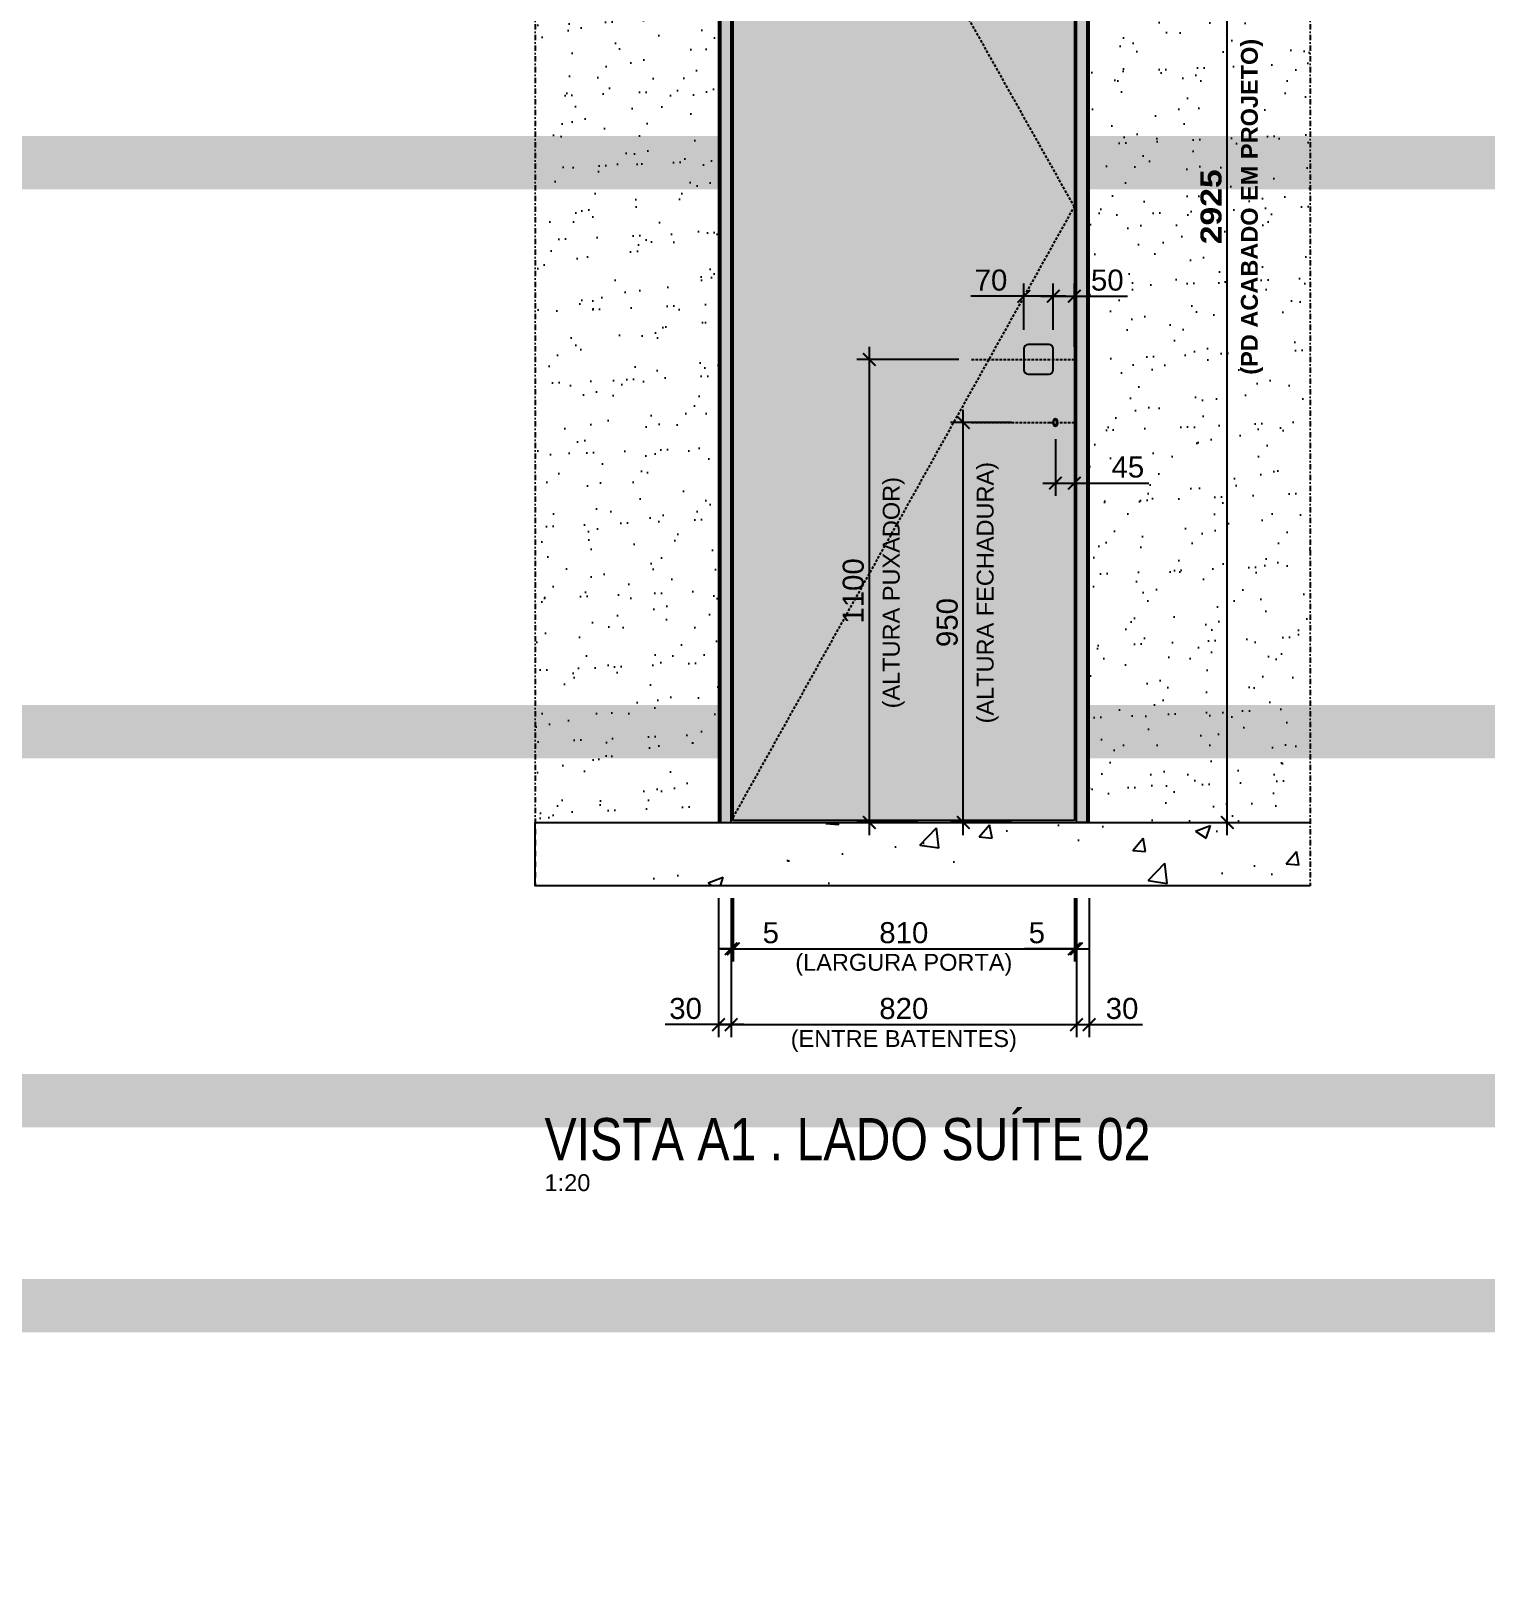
# Model space of a CAD drawing. Header units: millimetres. Extents: x -63251 to 507826, y 5339 to 217512.
# Drawn here: x 71184 to 74639, y 104444 to 108126 of the extents above; entities that cross this region are included whole.
import ezdxf
from ezdxf import colors
from ezdxf.entities.mleader import LeaderData, LeaderLine
from ezdxf.math import Vec2, Vec3

# ---------------------------------------------------------------- set-up
doc = ezdxf.new("R2010")
doc.units = ezdxf.units.MM
doc.header["$PDMODE"] = 3
doc.linetypes.add('TRAÇO 1-1', pattern=[9.525, 6.35, -3.175])
doc.linetypes.add('TRAÇO E PONTO 1-1', pattern=[25.4, 12.7, -6.35, 0, -6.35])
for name, color, linetype in [('COTAS', 9, 'Continuous'), ('FERRAGEM', 3, 'Continuous'), ('HACHURA', 21, 'Continuous'), ('LAYOUT', 4, 'Continuous'), ('MARCENARIA', 4, 'Continuous'), ('MARCENARIA . M', 4, 'Continuous'), ('PAREDE', 94, 'Continuous'), ('PROJEÇÃO', 8, 'Continuous'), ('TEXTO', 105, 'Continuous'), ('TEXTO TRAÇO PONTO', 105, 'TRAÇO E PONTO 1-1')]:
    doc.layers.add(name, color=color, linetype=linetype)
doc.styles.add('1-1', font='arial.ttf', dxfattribs={"height": 0.2})
doc.styles.add('MEDIDA OFICIAL', font='ariblk.ttf')
doc.styles.add('PADRÃO', font='arial.ttf')
doc.styles.add('TITULO', font='swissck.ttf')
doc.dimstyles.new('1-20', dxfattribs={"dimscale": 20, "dimtxt": 2.5, "dimasz": 1.5, "dimexe": 1.5, "dimexo": 1.5, "dimtad": 1, "dimtxsty": 'PADRÃO', "dimblk": 'ARCHTICK', "dimcen": 2.5, "dimdle": 1.5, "dimclrd": 9, "dimclre": 9, "dimclrt": 6, "dimadec": 0, "dimazin": 0, "dimtfac": 1, "dimtmove": 0, "dimatfit": 3, "dimfxl": 1.25, "dimlwd": -1, "dimlwe": -1, "dimarcsym": 0})
doc.dimstyles.new('Med. Ofic.1-20', dxfattribs={"dimscale": 20, "dimtxt": 2.5, "dimasz": 1.5, "dimexe": 1.5, "dimexo": 1.5, "dimtad": 1, "dimtxsty": 'MEDIDA OFICIAL', "dimblk": 'ARCHTICK', "dimcen": 2.5, "dimdle": 1.5, "dimclrd": 9, "dimclre": 9, "dimclrt": 10, "dimadec": 0, "dimazin": 0, "dimtfac": 1, "dimtmove": 0, "dimatfit": 3, "dimfxl": 1.25, "dimlwd": -1, "dimlwe": -1, "dimarcsym": 0})

# ---------------------------------------------------------------- blocks, each defined once
blk = doc.blocks.new('_ArchTick')
at = {"color": 0, "linetype": 'ByBlock', "const_width": 0.15}
blk.add_lwpolyline([(-0.5, -0.5), (0.5, 0.5)], dxfattribs=at)
blk = doc.blocks.new('*D1174')
at = {"layer": 'Defpoints', "color": 0, "transparency": 16777216}
for p in [(73175, 107345.7), (73417.4, 107345.7), (73319.8, 106245.7)]:
    blk.add_point(p, dxfattribs=at)
at = {"layer": 'PAREDE', "color": 9, "transparency": 16777216}
for p, q in [((73175, 106215.7), (73175, 107375.7)), ((73387.4, 107345.7), (73145, 107345.7)), ((73289.8, 106245.7), (73145, 106245.7))]:
    blk.add_line(p, q, dxfattribs=at)
at = {"layer": 'PAREDE', "color": 9, "transparency": 16777216, "xscale": 30, "yscale": 30, "zscale": 30}
for p, rotation in [((73175, 107345.7), 90), ((73175, 106245.7), 270)]:
    blk.add_blockref('_ArchTick', p, dxfattribs=dict(at, rotation=rotation))
at = {"layer": 'PAREDE', "color": 6, "transparency": 16777216, "insert": (73137, 106795.7), "char_height": 50, "attachment_point": 5, "rotation": 90, "style": 'PADRÃO'}
blk.add_mtext('1100', dxfattribs=at)
blk = doc.blocks.new('*D1175')
at = {"layer": 'COTAS', "color": 9, "linetype": 'Continuous', "ltscale": 0.4, "transparency": 16777216}
blk.add_line((74024.9, 106215.7), (74024.9, 109200.7), dxfattribs=at)
at = {"layer": 'COTAS', "color": 9, "ltscale": 0.4, "transparency": 16777216}
for p, q in [((73874.9, 109170.7), (74054.9, 109170.7)), ((73874.9, 106245.7), (74054.9, 106245.7))]:
    blk.add_line(p, q, dxfattribs=at)
at = {"layer": 'Defpoints', "color": 0, "ltscale": 0.4, "transparency": 16777216}
for p in [(73844.9, 109170.7), (74024.9, 109170.7), (73844.9, 106245.7)]:
    blk.add_point(p, dxfattribs=at)
at = {"layer": 'COTAS', "color": 9, "ltscale": 0.4, "transparency": 16777216, "xscale": 30, "yscale": 30, "zscale": 30}
for p, rotation in [((74024.9, 109170.7), 90), ((74024.9, 106245.7), 270)]:
    blk.add_blockref('_ArchTick', p, dxfattribs=dict(at, rotation=rotation))
at = {"layer": 'COTAS', "color": 10, "ltscale": 0.4, "transparency": 16777216, "insert": (73986.6, 107708.2), "char_height": 50, "attachment_point": 5, "rotation": 90, "style": 'MEDIDA OFICIAL'}
blk.add_mtext('2925', dxfattribs=at)
blk = doc.blocks.new('*D1176')
at = {"layer": 'Defpoints', "color": 0, "transparency": 16777216}
for p in [(72851.8, 106095.7), (73661.8, 106095.7), (73661.8, 105945.7)]:
    blk.add_point(p, dxfattribs=at)
at = {"layer": 'PAREDE', "color": 9, "transparency": 16777216}
for p, q in [((72851.8, 106065.7), (72851.8, 105915.7)), ((73661.8, 106065.7), (73661.8, 105915.7)), ((72821.8, 105945.7), (73691.8, 105945.7))]:
    blk.add_line(p, q, dxfattribs=at)
at = {"layer": 'PAREDE', "color": 9, "transparency": 16777216, "xscale": 30, "yscale": 30, "zscale": 30, "rotation": 180}
blk.add_blockref('_ArchTick', (72851.8, 105945.7), dxfattribs=at)
at = {"layer": 'PAREDE', "color": 9, "transparency": 16777216, "xscale": 30, "yscale": 30, "zscale": 30}
blk.add_blockref('_ArchTick', (73661.8, 105945.7), dxfattribs=at)
at = {"layer": 'PAREDE', "color": 6, "transparency": 16777216, "insert": (73256.8, 105983.8), "char_height": 50, "attachment_point": 5, "style": 'PADRÃO'}
blk.add_mtext('810', dxfattribs=at)
blk = doc.blocks.new('*D1177')
at = {"layer": 'Defpoints', "color": 0, "transparency": 16777216}
for p in [(73661.8, 106095.7), (73666.8, 106095.7), (73661.8, 105945.7)]:
    blk.add_point(p, dxfattribs=at)
at = {"layer": 'PAREDE', "color": 9, "transparency": 16777216}
for p, q in [((73661.8, 106065.7), (73661.8, 105915.7)), ((73666.8, 106065.7), (73666.8, 105915.7)), ((73661.8, 105945.7), (73543.6, 105945.7)), ((73666.8, 105945.7), (73661.8, 105945.7)), ((73666.8, 105945.7), (73696.8, 105945.7))]:
    blk.add_line(p, q, dxfattribs=at)
at = {"layer": 'PAREDE', "color": 9, "transparency": 16777216, "xscale": 30, "yscale": 30, "zscale": 30}
blk.add_blockref('_ArchTick', (73661.8, 105945.7), dxfattribs=at)
at = {"layer": 'PAREDE', "color": 9, "transparency": 16777216, "xscale": 30, "yscale": 30, "zscale": 30, "rotation": 180}
blk.add_blockref('_ArchTick', (73666.8, 105945.7), dxfattribs=at)
at = {"layer": 'PAREDE', "color": 6, "transparency": 16777216, "insert": (73572.7, 105983.7), "char_height": 50, "attachment_point": 5, "style": 'PADRÃO'}
blk.add_mtext('5', dxfattribs=at)
blk = doc.blocks.new('*D1178')
at = {"layer": 'Defpoints', "color": 0, "transparency": 16777216}
for p in [(72846.8, 106095.7), (72851.8, 106095.7), (72851.8, 105945.7)]:
    blk.add_point(p, dxfattribs=at)
at = {"layer": 'PAREDE', "color": 9, "transparency": 16777216}
for p, q in [((72846.8, 106065.7), (72846.8, 105915.7)), ((72851.8, 106065.7), (72851.8, 105915.7)), ((72846.8, 105945.7), (72816.8, 105945.7)), ((72846.8, 105945.7), (72851.8, 105945.7)), ((72851.8, 105945.7), (72969.9, 105945.7))]:
    blk.add_line(p, q, dxfattribs=at)
at = {"layer": 'PAREDE', "color": 9, "transparency": 16777216, "xscale": 30, "yscale": 30, "zscale": 30}
blk.add_blockref('_ArchTick', (72846.8, 105945.7), dxfattribs=at)
at = {"layer": 'PAREDE', "color": 9, "transparency": 16777216, "xscale": 30, "yscale": 30, "zscale": 30, "rotation": 180}
blk.add_blockref('_ArchTick', (72851.8, 105945.7), dxfattribs=at)
at = {"layer": 'PAREDE', "color": 6, "transparency": 16777216, "insert": (72940.9, 105983.7), "char_height": 50, "attachment_point": 5, "style": 'PADRÃO'}
blk.add_mtext('5', dxfattribs=at)
blk = doc.blocks.new('*D1179')
at = {"layer": 'Defpoints', "color": 0, "transparency": 16777216}
for p in [(72846.8, 105945.7), (73666.8, 105945.7), (73666.8, 105765.7)]:
    blk.add_point(p, dxfattribs=at)
at = {"layer": 'PAREDE', "color": 9, "transparency": 16777216}
for p, q in [((72846.8, 105915.7), (72846.8, 105735.7)), ((73666.8, 105915.7), (73666.8, 105735.7)), ((72816.8, 105765.7), (73696.8, 105765.7))]:
    blk.add_line(p, q, dxfattribs=at)
at = {"layer": 'PAREDE', "color": 9, "transparency": 16777216, "xscale": 30, "yscale": 30, "zscale": 30, "rotation": 180}
blk.add_blockref('_ArchTick', (72846.8, 105765.7), dxfattribs=at)
at = {"layer": 'PAREDE', "color": 9, "transparency": 16777216, "xscale": 30, "yscale": 30, "zscale": 30}
blk.add_blockref('_ArchTick', (73666.8, 105765.7), dxfattribs=at)
at = {"layer": 'PAREDE', "color": 6, "transparency": 16777216, "insert": (73256.8, 105803.8), "char_height": 50, "attachment_point": 5, "style": 'PADRÃO'}
blk.add_mtext('820', dxfattribs=at)
blk = doc.blocks.new('*D1208')
at = {"layer": 'Defpoints', "color": 0, "transparency": 16777216}
for p in [(73541.8, 107495.7), (73541.8, 107385.7), (73611.8, 107385.7)]:
    blk.add_point(p, dxfattribs=at)
at = {"layer": 'PAREDE', "color": 9, "transparency": 16777216}
for p, q in [((73541.8, 107415.7), (73541.8, 107525.7)), ((73611.8, 107415.7), (73611.8, 107525.7)), ((73541.8, 107495.7), (73415.7, 107495.7)), ((73641.8, 107495.7), (73541.8, 107495.7))]:
    blk.add_line(p, q, dxfattribs=at)
at = {"layer": 'PAREDE', "color": 9, "transparency": 16777216, "xscale": 30, "yscale": 30, "zscale": 30, "rotation": 180}
blk.add_blockref('_ArchTick', (73541.8, 107495.7), dxfattribs=at)
at = {"layer": 'PAREDE', "color": 9, "transparency": 16777216, "xscale": 30, "yscale": 30, "zscale": 30}
blk.add_blockref('_ArchTick', (73611.8, 107495.7), dxfattribs=at)
at = {"layer": 'PAREDE', "color": 6, "transparency": 16777216, "insert": (73463.8, 107533.8), "char_height": 50, "attachment_point": 5, "style": 'PADRÃO'}
blk.add_mtext('70', dxfattribs=at)
blk = doc.blocks.new('*D1209')
at = {"layer": 'Defpoints', "color": 0, "transparency": 16777216}
for p in [(73661.8, 107495.7), (73611.8, 107385.7), (73661.8, 107345.7)]:
    blk.add_point(p, dxfattribs=at)
at = {"layer": 'PAREDE', "color": 9, "transparency": 16777216}
for p, q in [((73611.8, 107415.7), (73611.8, 107525.7)), ((73661.8, 107375.7), (73661.8, 107525.7)), ((73581.8, 107495.7), (73661.8, 107495.7)), ((73661.8, 107495.7), (73788.2, 107495.7))]:
    blk.add_line(p, q, dxfattribs=at)
at = {"layer": 'PAREDE', "color": 9, "transparency": 16777216, "xscale": 30, "yscale": 30, "zscale": 30, "rotation": 180}
blk.add_blockref('_ArchTick', (73611.8, 107495.7), dxfattribs=at)
at = {"layer": 'PAREDE', "color": 9, "transparency": 16777216, "xscale": 30, "yscale": 30, "zscale": 30}
blk.add_blockref('_ArchTick', (73661.8, 107495.7), dxfattribs=at)
at = {"layer": 'PAREDE', "color": 6, "transparency": 16777216, "insert": (73740, 107533.8), "char_height": 50, "attachment_point": 5, "style": 'PADRÃO'}
blk.add_mtext('50', dxfattribs=at)
blk = doc.blocks.new('*D1210')
at = {"layer": 'Defpoints', "color": 0, "transparency": 16777216}
for p in [(73616.8, 107186.3), (73661.8, 107195.7), (73661.8, 107051.9)]:
    blk.add_point(p, dxfattribs=at)
at = {"layer": 'PAREDE', "color": 9, "transparency": 16777216}
for p, q in [((73616.8, 107156.3), (73616.8, 107021.9)), ((73661.8, 107165.7), (73661.8, 107021.9)), ((73586.8, 107051.9), (73661.8, 107051.9)), ((73661.8, 107051.9), (73838.3, 107051.9))]:
    blk.add_line(p, q, dxfattribs=at)
at = {"layer": 'PAREDE', "color": 9, "transparency": 16777216, "xscale": 30, "yscale": 30, "zscale": 30, "rotation": 180}
blk.add_blockref('_ArchTick', (73616.8, 107051.9), dxfattribs=at)
at = {"layer": 'PAREDE', "color": 9, "transparency": 16777216, "xscale": 30, "yscale": 30, "zscale": 30}
blk.add_blockref('_ArchTick', (73661.8, 107051.9), dxfattribs=at)
at = {"layer": 'PAREDE', "color": 6, "transparency": 16777216, "insert": (73788.8, 107089.8), "char_height": 50, "attachment_point": 5, "style": 'PADRÃO'}
blk.add_mtext('45', dxfattribs=at)
blk = doc.blocks.new('*D1211')
at = {"layer": 'Defpoints', "color": 0, "transparency": 16777216}
for p in [(73666.8, 106095.7), (73696.8, 106095.7), (73696.8, 105765.7)]:
    blk.add_point(p, dxfattribs=at)
at = {"layer": 'PAREDE', "color": 9, "transparency": 16777216}
for p, q in [((73666.8, 106065.7), (73666.8, 105735.7)), ((73696.8, 106065.7), (73696.8, 105735.7)), ((73636.8, 105765.7), (73696.8, 105765.7)), ((73696.8, 105765.7), (73823.2, 105765.7))]:
    blk.add_line(p, q, dxfattribs=at)
at = {"layer": 'PAREDE', "color": 9, "transparency": 16777216, "xscale": 30, "yscale": 30, "zscale": 30, "rotation": 180}
blk.add_blockref('_ArchTick', (73666.8, 105765.7), dxfattribs=at)
at = {"layer": 'PAREDE', "color": 9, "transparency": 16777216, "xscale": 30, "yscale": 30, "zscale": 30}
blk.add_blockref('_ArchTick', (73696.8, 105765.7), dxfattribs=at)
at = {"layer": 'PAREDE', "color": 6, "transparency": 16777216, "insert": (73775, 105803.8), "char_height": 50, "attachment_point": 5, "style": 'PADRÃO'}
blk.add_mtext('30', dxfattribs=at)
blk = doc.blocks.new('*D1212')
at = {"layer": 'Defpoints', "color": 0, "transparency": 16777216}
for p in [(72816.8, 106095.7), (72846.8, 106095.7), (72816.8, 105765.7)]:
    blk.add_point(p, dxfattribs=at)
at = {"layer": 'PAREDE', "color": 9, "transparency": 16777216}
for p, q in [((72816.8, 106065.7), (72816.8, 105735.7)), ((72846.8, 106065.7), (72846.8, 105735.7)), ((72816.8, 105765.7), (72690.4, 105765.7)), ((72876.8, 105765.7), (72816.8, 105765.7))]:
    blk.add_line(p, q, dxfattribs=at)
at = {"layer": 'PAREDE', "color": 9, "transparency": 16777216, "xscale": 30, "yscale": 30, "zscale": 30, "rotation": 180}
blk.add_blockref('_ArchTick', (72816.8, 105765.7), dxfattribs=at)
at = {"layer": 'PAREDE', "color": 9, "transparency": 16777216, "xscale": 30, "yscale": 30, "zscale": 30}
blk.add_blockref('_ArchTick', (72846.8, 105765.7), dxfattribs=at)
at = {"layer": 'PAREDE', "color": 6, "transparency": 16777216, "insert": (72738.6, 105803.8), "char_height": 50, "attachment_point": 5, "style": 'PADRÃO'}
blk.add_mtext('30', dxfattribs=at)
blk = doc.blocks.new('*D1220')
at = {"layer": 'Defpoints', "color": 0, "transparency": 16777216}
for p in [(73398, 107195.7), (73542.8, 107195.7), (73542.8, 106245.7)]:
    blk.add_point(p, dxfattribs=at)
at = {"layer": 'PAREDE', "color": 9, "transparency": 16777216}
for p, q in [((73398, 106215.7), (73398, 107225.7)), ((73512.8, 107195.7), (73368, 107195.7)), ((73512.8, 106245.7), (73368, 106245.7))]:
    blk.add_line(p, q, dxfattribs=at)
at = {"layer": 'PAREDE', "color": 9, "transparency": 16777216, "xscale": 30, "yscale": 30, "zscale": 30}
for p, rotation in [((73398, 107195.7), 90), ((73398, 106245.7), 270)]:
    blk.add_blockref('_ArchTick', p, dxfattribs=dict(at, rotation=rotation))
at = {"layer": 'PAREDE', "color": 6, "transparency": 16777216, "insert": (73360, 106720.7), "char_height": 50, "attachment_point": 5, "rotation": 90, "style": 'PADRÃO'}
blk.add_mtext('950', dxfattribs=at)

msp = doc.modelspace()

# ---------------------------------------------------------------- hatches: boundary and pattern name
at = {"layer": 'HACHURA', "ltscale": 0.3}
h = msp.add_hatch(dxfattribs=at)
h.set_pattern_fill('AR-SAND', color=4, scale=2.5, angle=45)
h.set_pattern_definition([(82.5, (-205804.37, 42769.01), (-89.345337, 83.688372), [0, -96.52, 0, -107.95, 0, -103.1875]), (52.5, (-205804.37, 42769.01), (-47.25273, 206.18321), [0, -52.07, 0, -86.995, 0, -33.3375]), (12.5, (-205859.6, 42713.78), (139.574956, 140.083078), [0, -31.75, 0, -114.3, 0, -149.225]), (2.5, (-205859.6, 42713.78), (95.57028, 174.3877), [0, -15.875, 0, -74.93, 0, -85.725])])
h.paths.add_polyline_path([(73696.779, 106245.734), (74221.775, 106245.734), (74221.775, 109170.734), (73696.779, 109170.734)])
h.paths.add_polyline_path([(72381.786, 106245.734), (72816.78, 106245.734), (72816.78, 109170.734), (72381.786, 109170.734)])
at = {"layer": 'HACHURA', "true_color": 0xba9673}
h = msp.add_hatch(color=33, dxfattribs=at)
h.dxf.hatch_style = 1
h.paths.add_polyline_path([(72846.78, 106245.734), (72816.78, 106245.734), (72816.78, 109170.734), (72846.78, 109170.734)])
h = msp.add_hatch(color=33, dxfattribs=at)
h.dxf.hatch_style = 1
h.paths.add_polyline_path([(73661.779, 106250.734), (72851.78, 106250.734), (72851.78, 109165.734), (73661.779, 109165.734)])
h = msp.add_hatch(color=33, dxfattribs=at)
h.dxf.hatch_style = 1
h.paths.add_polyline_path([(73666.779, 106245.734), (73696.779, 106245.734), (73696.779, 109170.734), (73666.779, 109170.734)])
at = {"layer": 'HACHURA'}
h = msp.add_hatch(dxfattribs=at)
h.set_pattern_fill('AR-CONC', color=21, scale=2)
h.set_pattern_definition([(50, (31730.64, 83543.6), (364.3693, -31.8782), [38.1, -419.1]), (355, (31730.64, 83543.6), (-70.4868, 382.1137), [30.48, -335.2812]), (100.45144, (31761, 83540.95), (293.8825, 350.2355), [32.38, -356.1805]), (46.1842, (31730.64, 83645.2), (542.158, -84.0847), [57.15, -628.65]), (96.6356, (31775.8, 83638.2), (474.808, 494.852), [48.57, -534.271]), (351.1842, (31730.64, 83645.2), (474.808, 494.852), [45.72, -502.9195]), (21, (31781.44, 83619.8), (303.2288, -204.5304), [38.1, -419.1]), (326, (31781.44, 83619.8), (123.604, 368.376), [30.48, -335.28]), (71.45144, (31806.7, 83602.76), (426.8328, 163.8455), [32.38, -356.18]), (37.5, (31730.64, 83543.6), (6.1772, 169.11008), [0, -331.216, 0, -340.36, 0, -336.55]), (7.5, (31730.64, 83543.6), (133.6393, 200.36115), [0, -194.056, 0, -323.596, 0, -128.27]), (327.5, (31617.36, 83543.6), (271.1812, -11.4575), [0, -127, 0, -396.24, 0, -525.78]), (317.5, (31566.56, 83543.6), (296.2584, 50.853), [0, -165.1, 0, -263.144, 0, -373.38])])
h.paths.add_polyline_path([(74221.775, 106245.734), (74221.775, 106095.734), (72381.786, 106095.734), (72381.786, 106245.734)])

# ---------------------------------------------------------------- linework, layer by layer
at = {"layer": 'FERRAGEM'}
msp.add_lwpolyline([(73616.779, 107187.234), (73616.779, 107187.234, 0.41421356), (73621.779, 107192.234), (73621.779, 107199.234, 0.41421356), (73616.779, 107204.234), (73616.779, 107204.234, 0.41421356), (73611.779, 107199.234), (73611.779, 107192.234, 0.41421356)], format="xyb", close=True, dxfattribs=at)
at = {"layer": 'LAYOUT', "color": 10, "linetype": 'TRAÇO E PONTO 1-1', "ltscale": 0.5}
for p, q in [((73600.812, 107195.734), (73612.747, 107195.734)), ((73616.779, 107186.325), (73616.779, 107205.143))]:
    msp.add_line(p, q, dxfattribs=at)
at = {"layer": 'MARCENARIA'}
for points in [[(72846.78, 109170.734), (72821.78, 109170.734), (72821.78, 106245.734), (72846.78, 106245.734)], [(73666.779, 109170.734), (73691.779, 109170.734), (73691.779, 106245.734), (73666.779, 106245.734)]]:
    msp.add_lwpolyline(points, close=True, dxfattribs=at)
at = {"layer": 'MARCENARIA . M'}
msp.add_lwpolyline([(73661.779, 106250.734), (72851.78, 106250.734), (72851.78, 109165.734), (73661.779, 109165.734)], close=True, dxfattribs=at)
msp.add_lwpolyline([(73551.779, 107310.734), (73601.779, 107310.734, 0.41421356), (73611.779, 107320.734), (73611.779, 107370.734, 0.41421356), (73601.779, 107380.734), (73551.779, 107380.734, 0.41421356), (73541.779, 107370.734), (73541.779, 107320.734, 0.41421356)], format="xyb", close=True, dxfattribs=at)
at = {"layer": 'PAREDE'}
for p, q in [((72816.78, 109170.734), (72816.78, 106245.734)), ((73696.779, 106245.734), (73696.779, 109170.734))]:
    msp.add_line(p, q, dxfattribs=at)
at = {"layer": 'PAREDE', "color": 10, "linetype": 'TRAÇO 1-1'}
for p, q in [((73417.397, 107345.734), (73661.779, 107345.734)), ((73417.397, 107195.734), (73661.779, 107195.734))]:
    msp.add_line(p, q, dxfattribs=at)
at = {"layer": 'PAREDE'}
msp.add_lwpolyline([(74221.775, 106095.734), (72381.786, 106095.734), (72381.786, 106245.734), (74221.775, 106245.734)], dxfattribs=at)
at = {"layer": 'PROJEÇÃO', "color": 21, "linetype": 'TRAÇO 1-1'}
msp.add_lwpolyline([(72851.78, 106257.734), (73661.779, 107708.234), (72851.78, 109150.734)], dxfattribs=at)
at = {"layer": 'TEXTO TRAÇO PONTO'}
for p, q in [((72381.786, 109595.734), (72381.786, 106095.734)), ((74221.775, 109595.734), (74221.775, 106095.734))]:
    msp.add_line(p, q, dxfattribs=at)

# ---------------------------------------------------------------- texts
at = {"layer": 'COTAS', "color": 6, "char_height": 40, "rotation": 90, "style": 'PADRÃO'}
for s, insert, width, attachment_point in [('{\\fArial|b1|i0|c0|p34;\\C10;(PD ACABADO EM PROJETO)}', (74057.406, 107708.234), 823.04608, 2), ('(ALTURA FECHADURA)', (73481.997, 106791.615), 1350, 8), ('(ALTURA PUXADOR)', (73258.999, 106791.615), 1350, 8)]:
    msp.add_mtext(s, dxfattribs=dict(at, insert=insert, width=width, attachment_point=attachment_point))
at = {"layer": 'COTAS', "color": 6, "char_height": 40, "width": 1348, "attachment_point": 2, "style": 'PADRÃO'}
for s, insert in [('(LARGURA PORTA)', (73256.78, 105933.642)), ('(ENTRE BATENTES)', (73256.78, 105752.567))]:
    msp.add_mtext(s, dxfattribs=dict(at, insert=insert))
at = {"layer": 'TEXTO', "color": 1, "insert": (72403.681, 105442.34), "char_height": 100, "width": 2667.84777, "attachment_point": 7, "style": 'TITULO'}
msp.add_mtext('VISTA A1 . LADO SUÍTE 02', dxfattribs=at)
at = {"layer": 'TEXTO', "insert": (72403.681, 105410.34), "char_height": 40, "width": 480, "attachment_point": 1, "style": 'PADRÃO'}
msp.add_mtext('1:20', dxfattribs=at)

# ---------------------------------------------------------------- dimensions: what is measured, and where the dimension line sits
at = {"layer": 'COTAS', "color": 7, "ltscale": 0.4, "true_color": 0xededed}
dim = msp.add_linear_dim(base=(74024.916, 109170.734), p1=(73844.916, 106245.734), p2=(73844.916, 109170.734), angle=90, dimstyle='Med. Ofic.1-20', dxfattribs=at)
dim.commit()
dim.dimension.update_dxf_attribs({"geometry": '*D1175', "text_midpoint": (73986.564, 107708.234)})
at = {"layer": 'PAREDE', "color": 2}
for base, p2, picture, middle in [((73541.779, 107495.734), (73541.779, 107385.734), '*D1208', (73463.757, 107533.763)), ((73661.779, 107495.734), (73661.779, 107345.734), '*D1209', (73740.006, 107533.763))]:
    dim = msp.add_linear_dim(base=base, p1=(73611.779, 107385.734), p2=p2, dimstyle='1-20', dxfattribs=at)
    dim.commit()
    dim.dimension.update_dxf_attribs({"geometry": picture, "text_midpoint": middle})
at = {"layer": 'PAREDE', "color": 6}
for base, p1, p2, angle, picture, middle in [((73174.994, 107345.734), (73319.815, 106245.734), (73417.397, 107345.734), 90, '*D1174', (73136.965, 106795.734)), ((73397.992, 107195.734), (73542.813, 106245.734), (73542.813, 107195.734), 90, '*D1220', (73359.964, 106720.734)), ((72816.78, 105765.734), (72846.78, 106095.734), (72816.78, 106095.734), 180, '*D1212', (72738.57, 105803.78))]:
    dim = msp.add_linear_dim(base=base, p1=p1, p2=p2, angle=angle, dimstyle='1-20', dxfattribs=at)
    dim.commit()
    dim.dimension.update_dxf_attribs({"geometry": picture, "text_midpoint": middle})
at = {"layer": 'PAREDE', "color": 2}
dim = msp.add_linear_dim(base=(73661.779, 107051.917), p1=(73616.779, 107186.325), p2=(73661.779, 107195.734), dimstyle='1-20', dxfattribs=at)
dim.commit()
dim.dimension.update_dxf_attribs({"geometry": '*D1210', "text_midpoint": (73788.778, 107051.917), "dimtype": 160})
at = {"layer": 'PAREDE', "color": 6}
for base, p1, p2, picture, middle in [((72851.78, 105945.734), (72846.78, 106095.734), (72851.78, 106095.734), '*D1178', (72940.856, 105983.661)), ((73661.779, 105945.734), (72851.78, 106095.734), (73661.779, 106095.734), '*D1176', (73256.78, 105983.763)), ((73661.779, 105945.734), (73666.779, 106095.734), (73661.779, 106095.734), '*D1177', (73572.703, 105983.661)), ((73696.779, 105765.734), (73666.779, 106095.734), (73696.779, 106095.734), '*D1211', (73774.989, 105803.78)), ((73666.779, 105765.734), (72846.78, 105945.734), (73666.779, 105945.734), '*D1179', (73256.78, 105803.763))]:
    dim = msp.add_linear_dim(base=base, p1=p1, p2=p2, dimstyle='1-20', dxfattribs=at)
    dim.commit()
    dim.dimension.update_dxf_attribs({"geometry": picture, "text_midpoint": middle})

# ---------------------------------------------------------------- leaders
at = {"layer": 'COTAS'}
ml = msp.add_multileader_mtext('Standard', dxfattribs=at)
ml.set_content('{\\fArial|b1|i0|c0|p34;\\C10;ATENÇÃO PARKET!\\P}PAINÉIS RIPADOS EM {\\fArial|b1|i0|c0|p34;CABREUVA BRANCA PREMIUM 18*5+5*900 À 2200mm}', color=105, style='1-1')
ml.set_leader_properties(color=256, linetype='ByLayer', lineweight=-1)
ml.build(insert=Vec2(0, 0))
ml.multileader.update_dxf_attribs({"text_left_attachment_type": 2, "text_right_attachment_type": 2, "dogleg_length": 0.36, "arrow_head_size": 15, "scale": 200})
ctx = ml.context
ctx.base_point, ctx.scale, ctx.char_height, ctx.arrow_head_size, ctx.landing_gap_size, ctx.plane_origin = Vec3(153743.103, 105015.588), 200, 40, 15, 10, Vec3(154452.713, 104756.035)
ctx.left_attachment, ctx.right_attachment, ctx.text_align_type = 2, 2, 2
notes = []
notes.append((ctx, [(0, (1, 1, 0), (154754.512, 105015.588), (-1, 0), 144.288, [(0, [(155842.302, 105015.588)], 0, [])])]))
ctx.mtext.insert, ctx.mtext.rotation, ctx.mtext.width, ctx.mtext.alignment, ctx.mtext.flow_direction = Vec3(154600.224, 105151.141), 6.28318531, 858.66662, 3, 5
ctx.mtext.has_bg_fill, ctx.mtext.bg_color, ctx.mtext.bg_scale_factor, ctx.mtext.bg_transparency, ctx.mtext.use_window_bg_color = 1, -1023410095, 1.25, 0, 0
for ctx, leaders in notes:
    for number, flags, end, landing, length, lines in leaders:
        leader = LeaderData()
        leader.index, (leader.has_last_leader_line, leader.has_dogleg_vector, leader.attachment_direction) = number, flags
        leader.last_leader_point, leader.dogleg_vector, leader.dogleg_length = Vec3(end), Vec3(landing), length
        for number, points, colour, breaks in lines:
            line = LeaderLine()
            line.index, line.vertices, line.color, line.breaks = number, Vec3.list(points), colors.encode_raw_color(colour), breaks
            leader.lines.append(line)
        ctx.leaders.append(leader)

# ---------------------------------------------------------------- next in the draw order: leaders
ml = msp.add_multileader_mtext('Standard', dxfattribs=at)
ml.set_content('{\\fArial|b1|i0|c0|p34;\\C10;ATENÇÃO PARKET!\\P}PAINÉIS E PORTA RIPADOS EM {\\fArial|b1|i0|c0|p34;CABREUVA BRANCA PREMIUM 18*5+5*900 À 2200mm}', color=105, style='1-1')
ml.set_leader_properties(color=256, linetype='ByLayer', lineweight=-1)
ml.build(insert=Vec2(0, 0))
ml.multileader.update_dxf_attribs({"text_left_attachment_type": 2, "text_right_attachment_type": 2, "dogleg_length": 0.36, "arrow_head_size": 15, "scale": 200})
ctx = ml.context
ctx.base_point, ctx.scale, ctx.char_height, ctx.arrow_head_size, ctx.landing_gap_size, ctx.plane_origin = Vec3(154614.805, 108607.165), 200, 40, 15, 10, Vec3(155324.415, 108224.336)
ctx.left_attachment, ctx.right_attachment, ctx.text_align_type = 2, 2, 2
notes = []
notes.append((ctx, [(0, (1, 1, 0), (155626.214, 108607.165), (-1, 0), 144.288, [(1, [(155626.214, 107329.676), (156629.431, 107329.675)], 0, [])])]))
ctx.mtext.insert, ctx.mtext.rotation, ctx.mtext.width, ctx.mtext.alignment, ctx.mtext.flow_direction = Vec3(155471.926, 108742.718), 6.28318531, 858.66662, 3, 5
ctx.mtext.has_bg_fill, ctx.mtext.bg_color, ctx.mtext.bg_scale_factor, ctx.mtext.bg_transparency, ctx.mtext.use_window_bg_color = 1, -1023410095, 1.25, 0, 0
ml = msp.add_multileader_mtext('Standard', dxfattribs=at)
ml.set_content('{\\fArial|b1|i0|c0|p34;\\C10;ATENÇÃO PARKET!\\P}PAINÉIS RIPADOS EM {\\fArial|b1|i0|c0|p34;CABREUVA BRANCA PREMIUM 18*5+5*900 À 2200mm}', color=105, style='1-1')
ml.set_leader_properties(color=256, linetype='ByLayer', lineweight=-1)
ml.build(insert=Vec2(0, 0))
ml.multileader.update_dxf_attribs({"text_left_attachment_type": 2, "text_right_attachment_type": 2, "dogleg_length": 0.36, "arrow_head_size": 15, "scale": 200})
ctx = ml.context
ctx.base_point, ctx.scale, ctx.char_height, ctx.arrow_head_size, ctx.landing_gap_size, ctx.plane_origin = Vec3(153743.103, 106379.695), 200, 40, 15, 10, Vec3(153629.766, 106144.891)
ctx.left_attachment, ctx.right_attachment, ctx.text_align_type = 2, 2, 2
notes.append((ctx, [(0, (1, 1, 0), (154754.512, 106379.695), (-1, 0), 144.288, [(0, [(155549.301, 105905.676), (154754.512, 105320.968)], 0, [])])]))
ctx.mtext.insert, ctx.mtext.rotation, ctx.mtext.width, ctx.mtext.alignment, ctx.mtext.flow_direction = Vec3(154600.224, 106515.248), 6.28318531, 858.66662, 3, 5
ctx.mtext.has_bg_fill, ctx.mtext.bg_color, ctx.mtext.bg_scale_factor, ctx.mtext.bg_transparency, ctx.mtext.use_window_bg_color = 1, -1023410095, 1.25, 0, 0
for ctx, leaders in notes:
    for number, flags, end, landing, length, lines in leaders:
        leader = LeaderData()
        leader.index, (leader.has_last_leader_line, leader.has_dogleg_vector, leader.attachment_direction) = number, flags
        leader.last_leader_point, leader.dogleg_vector, leader.dogleg_length = Vec3(end), Vec3(landing), length
        for number, points, colour, breaks in lines:
            line = LeaderLine()
            line.index, line.vertices, line.color, line.breaks = number, Vec3.list(points), colors.encode_raw_color(colour), breaks
            leader.lines.append(line)
        ctx.leaders.append(leader)

# ---------------------------------------------------------------- next in the draw order: leaders
ml = msp.add_multileader_mtext('Standard', dxfattribs=at)
ml.set_content('{\\fArial|b1|i0|c0|p34;\\C10;ATENÇÃO PARKET!\\P}PAINÉIS E PORTA RIPADOS EM {\\fArial|b1|i0|c0|p34;CABREUVA BRANCA PREMIUM 18*5+5*900 À 2200mm}', color=105, style='1-1')
ml.set_leader_properties(color=256, linetype='ByLayer', lineweight=-1)
ml.build(insert=Vec2(0, 0))
ml.multileader.update_dxf_attribs({"text_left_attachment_type": 2, "text_right_attachment_type": 2, "dogleg_length": 0.36, "arrow_head_size": 15, "scale": 200})
ctx = ml.context
ctx.base_point, ctx.scale, ctx.char_height, ctx.arrow_head_size, ctx.landing_gap_size, ctx.plane_origin = Vec3(239512.606, 107730.417), 200, 40, 15, 10, Vec3(240222.217, 107347.587)
ctx.left_attachment, ctx.right_attachment, ctx.text_align_type = 2, 2, 2
notes = []
notes.append((ctx, [(0, (1, 1, 0), (240524.016, 107730.417), (-1, 0), 144.288, [(1, [(240524.016, 106452.927), (241527.233, 106452.926)], 0, [])])]))
ctx.mtext.insert, ctx.mtext.rotation, ctx.mtext.width, ctx.mtext.alignment, ctx.mtext.flow_direction = Vec3(240369.728, 107865.969), 6.28318531, 858.66662, 3, 5
ctx.mtext.has_bg_fill, ctx.mtext.bg_color, ctx.mtext.bg_scale_factor, ctx.mtext.bg_transparency, ctx.mtext.use_window_bg_color = 1, -1023410095, 1.25, 0, 0
ml = msp.add_multileader_mtext('Standard', dxfattribs=at)
ml.set_content('{\\fArial|b1|i0|c0|p34;\\C10;ATENÇÃO PARKET!\\P}PAINÉIS RIPADOS EM {\\fArial|b1|i0|c0|p34;CABREUVA BRANCA PREMIUM 18*5+5*900 À 2200mm}', color=105, style='1-1')
ml.set_leader_properties(color=256, linetype='ByLayer', lineweight=-1)
ml.build(insert=Vec2(0, 0))
ml.multileader.update_dxf_attribs({"text_left_attachment_type": 2, "text_right_attachment_type": 2, "dogleg_length": 0.36, "arrow_head_size": 15, "scale": 200})
ctx = ml.context
ctx.base_point, ctx.scale, ctx.char_height, ctx.arrow_head_size, ctx.landing_gap_size, ctx.plane_origin = Vec3(238640.904, 105502.946), 200, 40, 15, 10, Vec3(238527.568, 105268.142)
ctx.left_attachment, ctx.right_attachment, ctx.text_align_type = 2, 2, 2
notes.append((ctx, [(0, (1, 1, 0), (239652.314, 105502.946), (-1, 0), 144.288, [(0, [(240447.103, 105028.927), (239652.314, 104444.219)], 0, [])])]))
ctx.mtext.insert, ctx.mtext.rotation, ctx.mtext.width, ctx.mtext.alignment, ctx.mtext.flow_direction = Vec3(239498.026, 105638.499), 6.28318531, 858.66662, 3, 5
ctx.mtext.has_bg_fill, ctx.mtext.bg_color, ctx.mtext.bg_scale_factor, ctx.mtext.bg_transparency, ctx.mtext.use_window_bg_color = 1, -1023410095, 1.25, 0, 0
for ctx, leaders in notes:
    for number, flags, end, landing, length, lines in leaders:
        leader = LeaderData()
        leader.index, (leader.has_last_leader_line, leader.has_dogleg_vector, leader.attachment_direction) = number, flags
        leader.last_leader_point, leader.dogleg_vector, leader.dogleg_length = Vec3(end), Vec3(landing), length
        for number, points, colour, breaks in lines:
            line = LeaderLine()
            line.index, line.vertices, line.color, line.breaks = number, Vec3.list(points), colors.encode_raw_color(colour), breaks
            leader.lines.append(line)
        ctx.leaders.append(leader)

doc.saveas('drawing.dxf')
